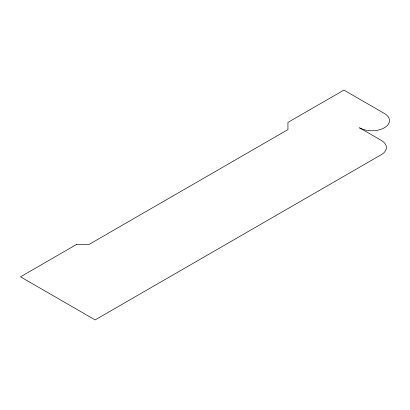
<?xml version="1.0" encoding="UTF-8"?>
<svg xmlns="http://www.w3.org/2000/svg" width="410" height="410" viewBox="0 0 410 410"><rect width="100%" height="100%" fill="white"/><g stroke="black" fill="none" stroke-linecap="round" stroke-linejoin="round"><path stroke-width="0.61" d="M76.475 244.498L20.5 276.817L95.135 319.908L381.238 154.729A17.594 10.158 0 0 0 381.238 140.363L359.467 127.797A17.594 10.158 0 0 0 384.349 127.797A17.594 10.158 0 0 0 384.349 113.432L343.918 90.092L287.943 122.411L287.943 129.591L88.914 244.498L76.475 244.498"/></g></svg>
